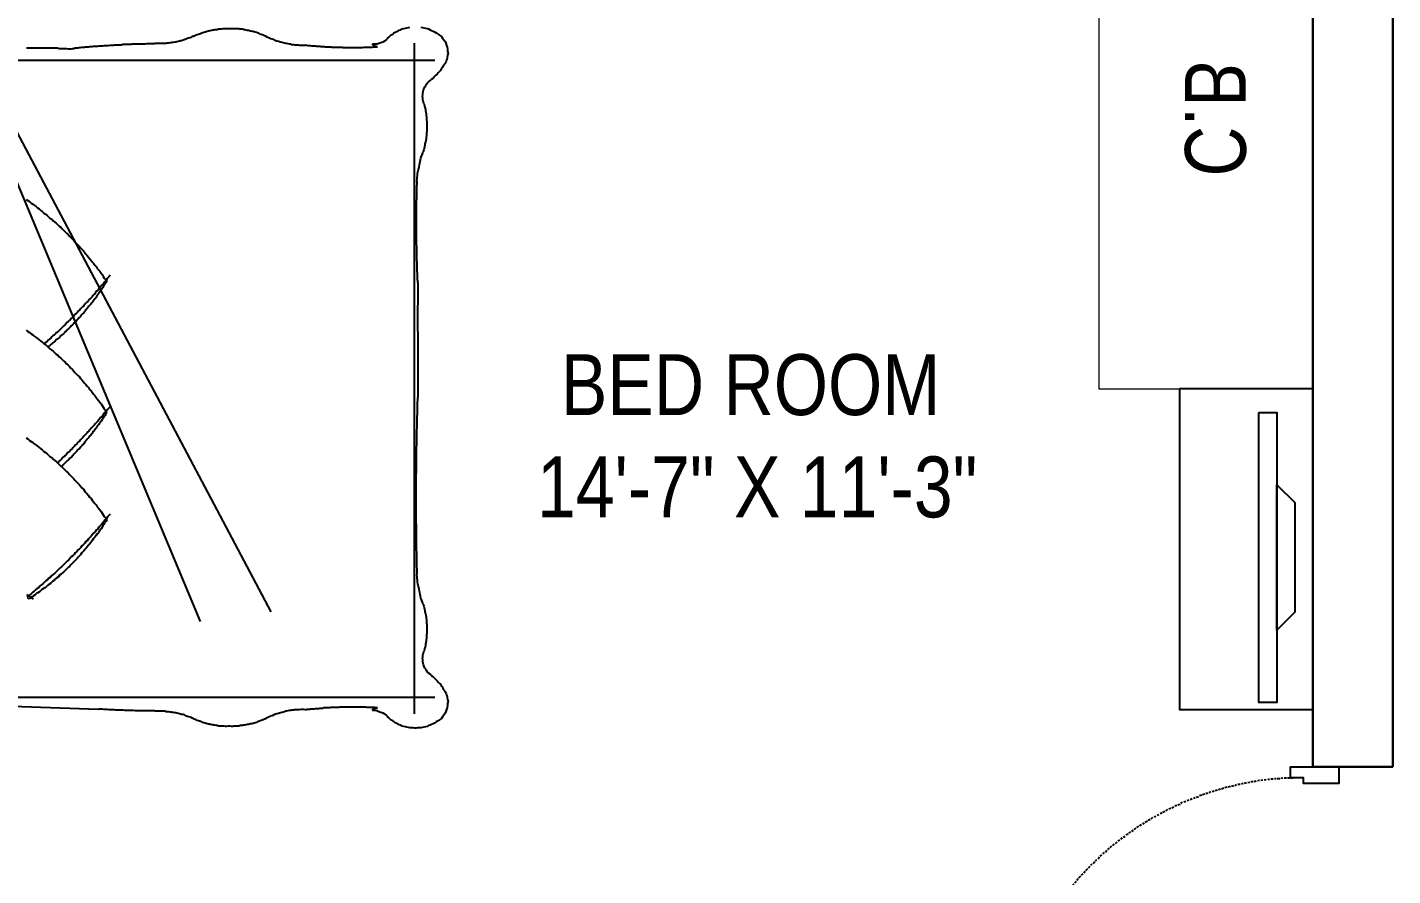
# Model space of a CAD drawing. Extents: x -454308 to 890911, y -14103 to 1343694.
# Drawn here: x 197485.3 to 197638.4, y 661971.6 to 662066.6 of the extents above; entities that cross this region are included whole.
import ezdxf

# ---------------------------------------------------------------- set-up
doc = ezdxf.new("R2010")
doc.units = 0
doc.header["$MEASUREMENT"] = 0
doc.layers.add('A-Door', color=144, linetype='Continuous')
doc.layers.add('FURN', color=250, linetype='Continuous')
for name, color, linetype, lineweight in [('A-Wall', 7, 'Continuous', 30), ('HATCH', 8, 'Continuous', 20), ('Text', 55, 'Continuous', 25), ('WINDOW', 147, 'Continuous', 25)]:
    doc.layers.add(name, color=color, linetype=linetype, lineweight=lineweight)
doc.styles.get("Standard").update_dxf_attribs({"font": 'stylu.ttf', "height": 7})

# ---------------------------------------------------------------- blocks, each defined once
blk = doc.blocks.new('BD')
at = {"layer": 'FURN'}
for points in [[(165988.53, 672807.37), (165988.4, 672807.49), (165988.24, 672807.61), (165988.12, 672807.74), (165987.95, 672807.82), (165987.83, 672807.94), (165987.66, 672808.02), (165987.5, 672808.11), (165987.34, 672808.19), (165987.21, 672808.27), (165987.05, 672808.31), (165986.88, 672808.39), (165986.72, 672808.44), (165986.51, 672808.48), (165986.35, 672808.52), (165986.18, 672808.56), (165986.02, 672808.6)], [(165984.79, 672808.6), (165984.62, 672808.56), (165984.46, 672808.52), (165984.29, 672808.48), (165984.09, 672808.44), (165983.92, 672808.39), (165983.76, 672808.31), (165983.6, 672808.23), (165983.43, 672808.15), (165983.27, 672808.07)], [(165983.27, 672808.07), (165983.06, 672807.94), (165982.86, 672807.82), (165982.69, 672807.7), (165982.49, 672807.53), (165982.36, 672807.37), (165982.2, 672807.16), (165982.08, 672807), (165981.99, 672806.79), (165981.91, 672806.55), (165981.83, 672806.34), (165981.79, 672806.13), (165981.79, 672805.89), (165981.75, 672805.64), (165981.79, 672805.44), (165981.83, 672805.19), (165981.87, 672804.94)], [(165988.49, 672807.37), (165988.65, 672807.2), (165988.86, 672807.04), (165989.06, 672806.91), (165989.27, 672806.83), (165989.51, 672806.75), (165989.72, 672806.67), (165989.97, 672806.67), (165990.21, 672806.67)], [(165997.65, 672806.59), (165997.77, 672806.55), (165997.94, 672806.55), (165998.1, 672806.55), (165998.23, 672806.55), (165998.39, 672806.55), (165998.51, 672806.59), (165998.68, 672806.59), (165998.8, 672806.59), (165998.97, 672806.59), (165999.09, 672806.63), (165999.25, 672806.63), (165999.38, 672806.67), (165999.54, 672806.67), (165999.66, 672806.71), (165999.83, 672806.75), (165999.95, 672806.75), (166000.08, 672806.79), (166000.24, 672806.83), (166000.36, 672806.87), (166000.53, 672806.91), (166000.65, 672806.96), (166000.77, 672807), (166000.94, 672807.04), (166001.06, 672807.08), (166001.18, 672807.12), (166001.35, 672807.2), (166001.47, 672807.24), (166001.6, 672807.28), (166001.72, 672807.37), (166001.88, 672807.41), (166002.01, 672807.49), (166002.13, 672807.53)], [(166006.28, 672808.44), (166006.16, 672808.44), (166006.03, 672808.44), (166005.87, 672808.44), (166005.75, 672808.44), (166005.62, 672808.44), (166005.5, 672808.44), (166005.34, 672808.44), (166005.21, 672808.44), (166005.09, 672808.39), (166004.92, 672808.39), (166004.8, 672808.39), (166004.68, 672808.35), (166004.55, 672808.35), (166004.39, 672808.31), (166004.27, 672808.27), (166004.14, 672808.27), (166004.02, 672808.23), (166003.9, 672808.19), (166003.73, 672808.15), (166003.61, 672808.15), (166003.49, 672808.11), (166003.36, 672808.07), (166003.24, 672808.02), (166003.12, 672807.98), (166002.99, 672807.94), (166002.87, 672807.86), (166002.71, 672807.82), (166002.58, 672807.78), (166002.46, 672807.74), (166002.34, 672807.65), (166002.21, 672807.61), (166002.09, 672807.57)], [(166010.35, 672807.53), (166010.23, 672807.61), (166010.1, 672807.65), (166009.98, 672807.74), (166009.86, 672807.78), (166009.73, 672807.82), (166009.61, 672807.86), (166009.49, 672807.9), (166009.36, 672807.94), (166009.24, 672807.98), (166009.12, 672808.02), (166008.99, 672808.07), (166008.87, 672808.11), (166008.75, 672808.15), (166008.62, 672808.19), (166008.5, 672808.23), (166008.38, 672808.23), (166008.25, 672808.27), (166008.13, 672808.31), (166008.01, 672808.31), (166007.88, 672808.35), (166007.76, 672808.35), (166007.64, 672808.35), (166007.47, 672808.39), (166007.35, 672808.39), (166007.23, 672808.39), (166007.1, 672808.39), (166006.98, 672808.44), (166006.86, 672808.44), (166006.69, 672808.44), (166006.57, 672808.44), (166006.44, 672808.44), (166006.32, 672808.44)], [(166010.31, 672807.57), (166010.43, 672807.53), (166010.55, 672807.45), (166010.68, 672807.41), (166010.84, 672807.37), (166010.97, 672807.33), (166011.09, 672807.28), (166011.21, 672807.2), (166011.34, 672807.16), (166011.46, 672807.12), (166011.62, 672807.08), (166011.75, 672807.08), (166011.87, 672807.04), (166011.99, 672807), (166012.16, 672806.96), (166012.28, 672806.91), (166012.4, 672806.91), (166012.57, 672806.87), (166012.69, 672806.87), (166012.81, 672806.83), (166012.94, 672806.83), (166013.1, 672806.79), (166013.23, 672806.79), (166013.35, 672806.75), (166013.51, 672806.75), (166013.64, 672806.75), (166013.8, 672806.75), (166013.92, 672806.75), (166014.05, 672806.75), (166014.21, 672806.75), (166014.34, 672806.75), (166014.46, 672806.75), (166014.62, 672806.75)], [(165985.53, 672806.79), (165985.53, 672782.22), (165985.53, 672731.63)], [(165989.64, 672806.38), (165989.8, 672806.42), (165989.97, 672806.46), (165990.09, 672806.55), (165990.25, 672806.67)], [(165989.64, 672806.34), (165989.76, 672806.34), (165989.88, 672806.34), (165990.01, 672806.34), (165990.13, 672806.34), (165990.25, 672806.3), (165990.38, 672806.3), (165990.5, 672806.3), (165990.62, 672806.3), (165990.75, 672806.3), (165990.87, 672806.3), (165990.99, 672806.3), (165991.12, 672806.3), (165991.24, 672806.3), (165991.36, 672806.26), (165991.49, 672806.26), (165991.61, 672806.26), (165991.73, 672806.26), (165991.9, 672806.26), (165992.02, 672806.26), (165992.14, 672806.26), (165992.27, 672806.26), (165992.39, 672806.26), (165992.51, 672806.26), (165992.64, 672806.26), (165992.76, 672806.26), (165992.88, 672806.26), (165993.01, 672806.26), (165993.13, 672806.26), (165993.25, 672806.26), (165993.38, 672806.26), (165993.5, 672806.26), (165993.62, 672806.3), (165993.75, 672806.3), (165993.87, 672806.3), (165993.99, 672806.3), (165994.12, 672806.3), (165994.28, 672806.3), (165994.4, 672806.3), (165994.53, 672806.3), (165994.65, 672806.3), (165994.77, 672806.3), (165994.9, 672806.34), (165995.02, 672806.34), (165995.14, 672806.34), (165995.27, 672806.34), (165995.39, 672806.34), (165995.51, 672806.34), (165995.64, 672806.38), (165995.76, 672806.38), (165995.88, 672806.38), (165996.01, 672806.38), (165996.13, 672806.42), (165996.25, 672806.42), (165996.38, 672806.42), (165996.5, 672806.42), (165996.62, 672806.46), (165996.75, 672806.46), (165996.91, 672806.46), (165997.03, 672806.46), (165997.16, 672806.5), (165997.28, 672806.5), (165997.4, 672806.5), (165997.53, 672806.55), (165997.65, 672806.55)], [(166035.21, 672806.42), (166001.6, 672743.05)], [(166036.49, 672806.42), (166009.53, 672741.98)], [(166024.16, 672806.18), (166023.99, 672806.18), (166023.87, 672806.22), (166023.71, 672806.22), (166023.54, 672806.26), (166023.42, 672806.26), (166023.25, 672806.26), (166023.13, 672806.3), (166022.97, 672806.3), (166022.8, 672806.34), (166022.68, 672806.34), (166022.51, 672806.34), (166022.39, 672806.38), (166022.23, 672806.38), (166022.06, 672806.38), (166021.94, 672806.42), (166021.77, 672806.42), (166021.65, 672806.42), (166021.49, 672806.46), (166021.32, 672806.46), (166021.2, 672806.46), (166021.03, 672806.46), (166020.87, 672806.5), (166020.75, 672806.5), (166020.58, 672806.5), (166020.46, 672806.5), (166020.29, 672806.55), (166020.13, 672806.55), (166020.01, 672806.55), (166019.84, 672806.55), (166019.68, 672806.59), (166019.55, 672806.59), (166019.39, 672806.59), (166019.27, 672806.59), (166019.1, 672806.63), (166018.94, 672806.63), (166018.81, 672806.63), (166018.65, 672806.63), (166018.49, 672806.63), (166018.36, 672806.63), (166018.2, 672806.67), (166018.08, 672806.67), (166017.91, 672806.67), (166017.75, 672806.67), (166017.62, 672806.67), (166017.46, 672806.67), (166017.29, 672806.67), (166017.17, 672806.71), (166017.01, 672806.71), (166016.88, 672806.71), (166016.72, 672806.71), (166016.55, 672806.71), (166016.43, 672806.71), (166016.27, 672806.71), (166016.1, 672806.71), (166015.98, 672806.71), (166015.81, 672806.71), (166015.69, 672806.71), (166015.53, 672806.75), (166015.36, 672806.75), (166015.24, 672806.75), (166015.08, 672806.75), (166014.91, 672806.75), (166014.79, 672806.75), (166014.62, 672806.75)], [(166029.01, 672806.26), (166028.8, 672806.26), (166028.6, 672806.26), (166028.39, 672806.26), (166028.18, 672806.26), (166027.98, 672806.26), (166027.77, 672806.26), (166027.57, 672806.26), (166027.36, 672806.26), (166027.16, 672806.26), (166026.95, 672806.26), (166026.79, 672806.26), (166026.58, 672806.26), (166026.38, 672806.26), (166026.17, 672806.26), (166025.97, 672806.26), (166025.76, 672806.26), (166025.55, 672806.26), (166025.35, 672806.22), (166025.14, 672806.22), (166024.94, 672806.22), (166024.73, 672806.22), (166024.53, 672806.22), (166024.36, 672806.18), (166024.16, 672806.18)], [(165981.91, 672804.94), (165981.95, 672804.78), (165982.03, 672804.65), (165982.12, 672804.49), (165982.24, 672804.33), (165982.32, 672804.16), (165982.4, 672804.04), (165982.53, 672803.87), (165982.61, 672803.75), (165982.73, 672803.59), (165982.86, 672803.46), (165982.98, 672803.34), (165983.1, 672803.22), (165983.23, 672803.09), (165983.35, 672802.97), (165983.47, 672802.85), (165983.64, 672802.72)], [(166059.29, 672804.9), (165983.23, 672804.9)], [(165984.46, 672800.09), (165984.54, 672800.3), (165984.58, 672800.46), (165984.58, 672800.67), (165984.62, 672800.83), (165984.58, 672801.04), (165984.58, 672801.2), (165984.54, 672801.37), (165984.5, 672801.57), (165984.42, 672801.74), (165984.34, 672801.9), (165984.25, 672802.07), (165984.17, 672802.19), (165984.05, 672802.35), (165983.92, 672802.48), (165983.76, 672802.6), (165983.64, 672802.72)], [(165984.46, 672800.09), (165984.42, 672799.93), (165984.38, 672799.76), (165984.34, 672799.6), (165984.29, 672799.39), (165984.29, 672799.23), (165984.25, 672799.07), (165984.21, 672798.9), (165984.21, 672798.7), (165984.17, 672798.53), (165984.17, 672798.37), (165984.17, 672798.2), (165984.13, 672798), (165984.13, 672797.83), (165984.13, 672797.67), (165984.13, 672797.46), (165984.13, 672797.3), (165984.13, 672797.13), (165984.13, 672796.93), (165984.17, 672796.76), (165984.17, 672796.6), (165984.17, 672796.44), (165984.21, 672796.23), (165984.21, 672796.07), (165984.25, 672795.9), (165984.29, 672795.7), (165984.34, 672795.53), (165984.34, 672795.37), (165984.38, 672795.2), (165984.42, 672795), (165984.46, 672794.83), (165984.54, 672794.67), (165984.58, 672794.5)], [(165985.24, 672791.34), (165985.2, 672791.55), (165985.2, 672791.75), (165985.16, 672791.96), (165985.16, 672792.16), (165985.12, 672792.37), (165985.08, 672792.53), (165985.03, 672792.74), (165984.99, 672792.94), (165984.95, 672793.15), (165984.91, 672793.35), (165984.87, 672793.52), (165984.83, 672793.72), (165984.79, 672793.93), (165984.71, 672794.13), (165984.66, 672794.3), (165984.58, 672794.5)], [(165985.12, 672779.96), (165985.12, 672780.12), (165985.16, 672780.33), (165985.16, 672780.49), (165985.16, 672780.65), (165985.16, 672780.86), (165985.16, 672781.02), (165985.2, 672781.19), (165985.2, 672781.39), (165985.2, 672781.56), (165985.2, 672781.72), (165985.2, 672781.93), (165985.2, 672782.09), (165985.2, 672782.26), (165985.24, 672782.42), (165985.24, 672782.63), (165985.24, 672782.79), (165985.24, 672782.96), (165985.24, 672783.16), (165985.24, 672783.33), (165985.24, 672783.49), (165985.24, 672783.7), (165985.24, 672783.86), (165985.24, 672784.02), (165985.28, 672784.23), (165985.28, 672784.39), (165985.28, 672784.56), (165985.28, 672784.76), (165985.28, 672784.93), (165985.28, 672785.09), (165985.28, 672785.3), (165985.28, 672785.46), (165985.28, 672785.63), (165985.28, 672785.83), (165985.28, 672786), (165985.28, 672786.16), (165985.28, 672786.37), (165985.28, 672786.53), (165985.28, 672786.7), (165985.28, 672786.9), (165985.28, 672787.07), (165985.28, 672787.23), (165985.28, 672787.44), (165985.28, 672787.6), (165985.28, 672787.76), (165985.28, 672787.97), (165985.28, 672788.13), (165985.28, 672788.3), (165985.28, 672788.5), (165985.28, 672788.67), (165985.28, 672788.83), (165985.28, 672789.04), (165985.28, 672789.2), (165985.24, 672789.37), (165985.24, 672789.57), (165985.24, 672789.74), (165985.24, 672789.9), (165985.24, 672790.11), (165985.24, 672790.27), (165985.24, 672790.44), (165985.24, 672790.64), (165985.24, 672790.81), (165985.2, 672790.97), (165985.2, 672791.18), (165985.2, 672791.34)], [(166029.05, 672789.28), (166028.88, 672789.16), (166028.68, 672789.04), (166028.51, 672788.87), (166028.31, 672788.75), (166028.14, 672788.63), (166027.94, 672788.5), (166027.77, 672788.34), (166027.61, 672788.22), (166027.4, 672788.05), (166027.24, 672787.93), (166027.08, 672787.76), (166026.87, 672787.64), (166026.71, 672787.48), (166026.54, 672787.35), (166026.38, 672787.19), (166026.17, 672787.07), (166026.01, 672786.9), (166025.84, 672786.74), (166025.68, 672786.61), (166025.51, 672786.45), (166025.35, 672786.28), (166025.18, 672786.16), (166025.02, 672786), (166024.86, 672785.83), (166024.69, 672785.67), (166024.53, 672785.5), (166024.36, 672785.34), (166024.2, 672785.18), (166024.03, 672785.01), (166023.87, 672784.85), (166023.71, 672784.68), (166023.58, 672784.52), (166023.42, 672784.35), (166023.25, 672784.19), (166023.09, 672784.02), (166022.97, 672783.86), (166022.8, 672783.7), (166022.64, 672783.53), (166022.51, 672783.37), (166022.35, 672783.16), (166022.23, 672783), (166022.06, 672782.83), (166021.94, 672782.67), (166021.77, 672782.46), (166021.65, 672782.3), (166021.49, 672782.13), (166021.36, 672781.93), (166021.2, 672781.76), (166021.08, 672781.56), (166020.95, 672781.39), (166020.79, 672781.23), (166020.66, 672781.02), (166020.54, 672780.86), (166020.42, 672780.65), (166020.29, 672780.45), (166020.13, 672780.28), (166020.01, 672780.08)], [(165985.12, 672779.96), (165985.12, 672779.79), (165985.12, 672779.59), (165985.12, 672779.38), (165985.12, 672779.22), (165985.12, 672779.01), (165985.12, 672778.85), (165985.12, 672778.64), (165985.12, 672778.48), (165985.12, 672778.27), (165985.12, 672778.11), (165985.12, 672777.9), (165985.12, 672777.7), (165985.12, 672777.53), (165985.16, 672777.33), (165985.16, 672777.16), (165985.16, 672776.96)], [(166019.64, 672780.78), (166019.76, 672780.65), (166019.84, 672780.53), (166019.97, 672780.41), (166020.09, 672780.24), (166020.17, 672780.12), (166020.29, 672780), (166020.38, 672779.87), (166020.5, 672779.75), (166020.62, 672779.63), (166020.71, 672779.5), (166020.83, 672779.38), (166020.95, 672779.26), (166021.03, 672779.13), (166021.16, 672779.01), (166021.28, 672778.85), (166021.36, 672778.72), (166021.49, 672778.6), (166021.61, 672778.48), (166021.69, 672778.35), (166021.81, 672778.23), (166021.94, 672778.11), (166022.06, 672777.98), (166022.14, 672777.86), (166022.27, 672777.74), (166022.39, 672777.61), (166022.51, 672777.49), (166022.6, 672777.37), (166022.72, 672777.24), (166022.84, 672777.12), (166022.97, 672777.04), (166023.05, 672776.91), (166023.17, 672776.79), (166023.29, 672776.67), (166023.42, 672776.55), (166023.54, 672776.42), (166023.66, 672776.3), (166023.75, 672776.18), (166023.87, 672776.05), (166023.99, 672775.93), (166024.12, 672775.81), (166024.24, 672775.72), (166024.36, 672775.6), (166024.49, 672775.48), (166024.61, 672775.35), (166024.69, 672775.23), (166024.81, 672775.11), (166024.94, 672775.02), (166025.06, 672774.9), (166025.18, 672774.78), (166025.31, 672774.65), (166025.43, 672774.53), (166025.55, 672774.45), (166025.68, 672774.33), (166025.8, 672774.2), (166025.92, 672774.08), (166026.05, 672774), (166026.17, 672773.87), (166026.29, 672773.75), (166026.42, 672773.63), (166026.54, 672773.55), (166026.66, 672773.42), (166026.79, 672773.3), (166026.91, 672773.22), (166027.03, 672773.09)], [(166020.01, 672780.08), (166020.09, 672779.96), (166020.21, 672779.83), (166020.29, 672779.67), (166020.38, 672779.55), (166020.46, 672779.42), (166020.54, 672779.3), (166020.62, 672779.18), (166020.71, 672779.05), (166020.79, 672778.93), (166020.87, 672778.81), (166020.99, 672778.68), (166021.08, 672778.56), (166021.16, 672778.39), (166021.24, 672778.27), (166021.36, 672778.15), (166021.44, 672778.02), (166021.53, 672777.9), (166021.61, 672777.78), (166021.73, 672777.65), (166021.81, 672777.53), (166021.9, 672777.45), (166022.02, 672777.33), (166022.1, 672777.2), (166022.23, 672777.08), (166022.31, 672776.96), (166022.39, 672776.83), (166022.51, 672776.71), (166022.6, 672776.59), (166022.72, 672776.46), (166022.8, 672776.38), (166022.92, 672776.26), (166023.01, 672776.13), (166023.13, 672776.01), (166023.21, 672775.89), (166023.34, 672775.81), (166023.42, 672775.68), (166023.54, 672775.56), (166023.66, 672775.44), (166023.75, 672775.35), (166023.87, 672775.23), (166023.99, 672775.11), (166024.08, 672775.02), (166024.2, 672774.9), (166024.32, 672774.78), (166024.4, 672774.7), (166024.53, 672774.57), (166024.65, 672774.49), (166024.73, 672774.37), (166024.86, 672774.24), (166024.98, 672774.16), (166025.1, 672774.04), (166025.23, 672773.96), (166025.31, 672773.83), (166025.43, 672773.75), (166025.55, 672773.63), (166025.68, 672773.55), (166025.8, 672773.42), (166025.92, 672773.34), (166026.05, 672773.22), (166026.13, 672773.13), (166026.25, 672773.05), (166026.38, 672772.93), (166026.5, 672772.85), (166026.62, 672772.76)], [(165985.16, 672776.96), (165985.12, 672772.02), (165985.12, 672767.09)], [(166029.05, 672774.65), (166028.88, 672774.49), (166028.68, 672774.37), (166028.51, 672774.24), (166028.31, 672774.12), (166028.14, 672773.96), (166027.94, 672773.83), (166027.77, 672773.71), (166027.61, 672773.55), (166027.4, 672773.42), (166027.24, 672773.3), (166027.08, 672773.13), (166026.87, 672773.01), (166026.71, 672772.85), (166026.54, 672772.68), (166026.38, 672772.56), (166026.17, 672772.39), (166026.01, 672772.27), (166025.84, 672772.11), (166025.68, 672771.94), (166025.51, 672771.82), (166025.35, 672771.65), (166025.18, 672771.49), (166025.02, 672771.33), (166024.86, 672771.2), (166024.69, 672771.04), (166024.53, 672770.87), (166024.36, 672770.71), (166024.2, 672770.55), (166024.03, 672770.38), (166023.87, 672770.22), (166023.71, 672770.05), (166023.58, 672769.89), (166023.42, 672769.72), (166023.25, 672769.56), (166023.09, 672769.39), (166022.97, 672769.23), (166022.8, 672769.07), (166022.64, 672768.86), (166022.51, 672768.7), (166022.35, 672768.53), (166022.23, 672768.37), (166022.06, 672768.2), (166021.94, 672768), (166021.77, 672767.83), (166021.65, 672767.67), (166021.49, 672767.46), (166021.36, 672767.3), (166021.2, 672767.09), (166021.08, 672766.93), (166020.95, 672766.76), (166020.79, 672766.56), (166020.66, 672766.39), (166020.54, 672766.19), (166020.42, 672766.02), (166020.29, 672765.82), (166020.13, 672765.61), (166020.01, 672765.45)], [(165985.2, 672747.24), (165985.2, 672747.53), (165985.2, 672747.86), (165985.24, 672748.15), (165985.24, 672748.48), (165985.24, 672748.76), (165985.24, 672749.09), (165985.24, 672749.42), (165985.24, 672749.71), (165985.28, 672750.04), (165985.28, 672750.33), (165985.28, 672750.65), (165985.28, 672750.94), (165985.28, 672751.27), (165985.28, 672751.56), (165985.28, 672751.89), (165985.28, 672752.22), (165985.28, 672752.5), (165985.28, 672752.83), (165985.32, 672753.12), (165985.32, 672753.45), (165985.32, 672753.74), (165985.32, 672754.07), (165985.32, 672754.35), (165985.32, 672754.68), (165985.32, 672755.01), (165985.32, 672755.3), (165985.32, 672755.63), (165985.32, 672755.91), (165985.32, 672756.24), (165985.32, 672756.53), (165985.32, 672756.86), (165985.32, 672757.15), (165985.32, 672757.48), (165985.32, 672757.81), (165985.32, 672758.09), (165985.32, 672758.42), (165985.28, 672758.71), (165985.28, 672759.04), (165985.28, 672759.33), (165985.28, 672759.65), (165985.28, 672759.94), (165985.28, 672760.27), (165985.28, 672760.6), (165985.28, 672760.89), (165985.28, 672761.22), (165985.28, 672761.5), (165985.24, 672761.83), (165985.24, 672762.12), (165985.24, 672762.45), (165985.24, 672762.74), (165985.24, 672763.07), (165985.24, 672763.39), (165985.2, 672763.68), (165985.2, 672764.01), (165985.2, 672764.3), (165985.2, 672764.63), (165985.2, 672764.91), (165985.16, 672765.24), (165985.16, 672765.53), (165985.16, 672765.86), (165985.16, 672766.19), (165985.16, 672766.48), (165985.12, 672766.81), (165985.12, 672767.09)], [(166019.64, 672766.11), (166019.72, 672765.98), (166019.8, 672765.9), (166019.88, 672765.78), (166020.01, 672765.7), (166020.09, 672765.57), (166020.17, 672765.49), (166020.25, 672765.37), (166020.34, 672765.24), (166020.42, 672765.16), (166020.5, 672765.04), (166020.58, 672764.96), (166020.71, 672764.83), (166020.79, 672764.75), (166020.87, 672764.63), (166020.95, 672764.55), (166021.03, 672764.42), (166021.12, 672764.34), (166021.24, 672764.22), (166021.32, 672764.13), (166021.4, 672764.01), (166021.49, 672763.93), (166021.57, 672763.85), (166021.69, 672763.72), (166021.77, 672763.64), (166021.86, 672763.52), (166021.94, 672763.44), (166022.02, 672763.31), (166022.14, 672763.23), (166022.23, 672763.11), (166022.31, 672763.02), (166022.39, 672762.94), (166022.51, 672762.82), (166022.6, 672762.74), (166022.68, 672762.61), (166022.76, 672762.53), (166022.88, 672762.41), (166022.97, 672762.33), (166023.05, 672762.24), (166023.17, 672762.12), (166023.25, 672762.04), (166023.34, 672761.96), (166023.42, 672761.83), (166023.54, 672761.75), (166023.62, 672761.63), (166023.71, 672761.55), (166023.83, 672761.46), (166023.91, 672761.34), (166023.99, 672761.26), (166024.12, 672761.18), (166024.2, 672761.05), (166024.28, 672760.97), (166024.4, 672760.89), (166024.49, 672760.76), (166024.57, 672760.68), (166024.69, 672760.6), (166024.77, 672760.48), (166024.9, 672760.39), (166024.98, 672760.31), (166025.06, 672760.23), (166025.18, 672760.11), (166025.27, 672760.02), (166025.39, 672759.94), (166025.47, 672759.82), (166025.55, 672759.74)], [(166020.01, 672765.41), (166020.09, 672765.28), (166020.17, 672765.2), (166020.21, 672765.08), (166020.29, 672765), (166020.38, 672764.87), (166020.42, 672764.79), (166020.5, 672764.67), (166020.58, 672764.59), (166020.62, 672764.46), (166020.71, 672764.38), (166020.79, 672764.26), (166020.87, 672764.18), (166020.91, 672764.05), (166020.99, 672763.97), (166021.08, 672763.85), (166021.16, 672763.76), (166021.2, 672763.64), (166021.28, 672763.56), (166021.36, 672763.48), (166021.44, 672763.35), (166021.53, 672763.27), (166021.61, 672763.15), (166021.65, 672763.07), (166021.73, 672762.98), (166021.81, 672762.86), (166021.9, 672762.78), (166021.98, 672762.7), (166022.06, 672762.57), (166022.14, 672762.49), (166022.23, 672762.41), (166022.31, 672762.28), (166022.39, 672762.2), (166022.47, 672762.12), (166022.51, 672762), (166022.6, 672761.91), (166022.68, 672761.83), (166022.76, 672761.71), (166022.84, 672761.63), (166022.92, 672761.55), (166023.01, 672761.46), (166023.09, 672761.34), (166023.21, 672761.26), (166023.29, 672761.18), (166023.38, 672761.09), (166023.46, 672761.01), (166023.54, 672760.89), (166023.62, 672760.81), (166023.71, 672760.72), (166023.79, 672760.64), (166023.87, 672760.56), (166023.95, 672760.44), (166024.03, 672760.35), (166024.16, 672760.27), (166024.24, 672760.19), (166024.32, 672760.11), (166024.4, 672760.02), (166024.49, 672759.94), (166024.57, 672759.86), (166024.69, 672759.78), (166024.77, 672759.7), (166024.86, 672759.57), (166024.94, 672759.49), (166025.02, 672759.41), (166025.14, 672759.33)], [(166029.05, 672762.57), (166028.88, 672762.45), (166028.68, 672762.28), (166028.51, 672762.16), (166028.31, 672762.04), (166028.14, 672761.91), (166027.94, 672761.75), (166027.77, 672761.63), (166027.61, 672761.5), (166027.4, 672761.34), (166027.24, 672761.22), (166027.08, 672761.05), (166026.87, 672760.93), (166026.71, 672760.76), (166026.54, 672760.64), (166026.38, 672760.48), (166026.17, 672760.35), (166026.01, 672760.19), (166025.84, 672760.02), (166025.68, 672759.9), (166025.51, 672759.74), (166025.35, 672759.57), (166025.18, 672759.41), (166025.02, 672759.28), (166024.86, 672759.12), (166024.69, 672758.96), (166024.53, 672758.79), (166024.36, 672758.63), (166024.2, 672758.46), (166024.03, 672758.3), (166023.87, 672758.13), (166023.71, 672757.97), (166023.58, 672757.81), (166023.42, 672757.64), (166023.25, 672757.48), (166023.09, 672757.31), (166022.97, 672757.15), (166022.8, 672756.98), (166022.64, 672756.82), (166022.51, 672756.61), (166022.35, 672756.45), (166022.23, 672756.28), (166022.06, 672756.12), (166021.94, 672755.91), (166021.77, 672755.75), (166021.65, 672755.59), (166021.49, 672755.38), (166021.36, 672755.22), (166021.2, 672755.05), (166021.08, 672754.85), (166020.95, 672754.68), (166020.79, 672754.48), (166020.66, 672754.31), (166020.54, 672754.11), (166020.42, 672753.94), (166020.29, 672753.74), (166020.13, 672753.57), (166020.01, 672753.37)], [(166019.64, 672754.02), (166019.8, 672753.86), (166019.92, 672753.7), (166020.05, 672753.53), (166020.21, 672753.37), (166020.34, 672753.2), (166020.46, 672753.04), (166020.62, 672752.87), (166020.75, 672752.71), (166020.91, 672752.55), (166021.03, 672752.38), (166021.2, 672752.22), (166021.32, 672752.05), (166021.49, 672751.89), (166021.61, 672751.72), (166021.77, 672751.56), (166021.9, 672751.39), (166022.06, 672751.23), (166022.18, 672751.07), (166022.35, 672750.94), (166022.47, 672750.78), (166022.64, 672750.61), (166022.8, 672750.45), (166022.92, 672750.28), (166023.09, 672750.12), (166023.21, 672750), (166023.38, 672749.83), (166023.54, 672749.67), (166023.66, 672749.5), (166023.83, 672749.34), (166023.99, 672749.22), (166024.16, 672749.05), (166024.28, 672748.89), (166024.44, 672748.76), (166024.61, 672748.6), (166024.77, 672748.44), (166024.9, 672748.31), (166025.06, 672748.15), (166025.23, 672747.98), (166025.39, 672747.86), (166025.55, 672747.7), (166025.72, 672747.53), (166025.84, 672747.41), (166026.01, 672747.24), (166026.17, 672747.12), (166026.34, 672746.96), (166026.5, 672746.83), (166026.66, 672746.67), (166026.83, 672746.55), (166026.99, 672746.38), (166027.16, 672746.26), (166027.32, 672746.09), (166027.49, 672745.97), (166027.65, 672745.81), (166027.81, 672745.68), (166027.98, 672745.56), (166028.14, 672745.39), (166028.31, 672745.27), (166028.47, 672745.11), (166028.64, 672744.98), (166028.8, 672744.86), (166028.97, 672744.7)], [(166028.23, 672744.49), (166028.39, 672744.61), (166028.6, 672744.74), (166028.76, 672744.86), (166028.97, 672745.02)], [(166028.72, 672744.53), (166028.92, 672744.61)], [(166020.01, 672753.37), (166020.13, 672753.2), (166020.25, 672753.04), (166020.34, 672752.87), (166020.46, 672752.71), (166020.54, 672752.55), (166020.66, 672752.38), (166020.79, 672752.22), (166020.91, 672752.05), (166020.99, 672751.89), (166021.12, 672751.76), (166021.24, 672751.6), (166021.36, 672751.44), (166021.49, 672751.27), (166021.61, 672751.11), (166021.69, 672750.98), (166021.81, 672750.82), (166021.94, 672750.65), (166022.06, 672750.53), (166022.18, 672750.37), (166022.31, 672750.2), (166022.43, 672750.08), (166022.6, 672749.91), (166022.72, 672749.75), (166022.84, 672749.63), (166022.97, 672749.46), (166023.09, 672749.34), (166023.21, 672749.18), (166023.34, 672749.05), (166023.5, 672748.89), (166023.62, 672748.76), (166023.75, 672748.64), (166023.91, 672748.48), (166024.03, 672748.35), (166024.16, 672748.19), (166024.32, 672748.07), (166024.44, 672747.94), (166024.57, 672747.82), (166024.73, 672747.65), (166024.86, 672747.53), (166025.02, 672747.41), (166025.14, 672747.28), (166025.31, 672747.16), (166025.43, 672747), (166025.6, 672746.87), (166025.76, 672746.75), (166025.88, 672746.63), (166026.05, 672746.5), (166026.17, 672746.38), (166026.34, 672746.26), (166026.5, 672746.13), (166026.66, 672746.01), (166026.79, 672745.89), (166026.95, 672745.76), (166027.12, 672745.68), (166027.28, 672745.56), (166027.4, 672745.44), (166027.57, 672745.31), (166027.73, 672745.19), (166027.9, 672745.11), (166028.06, 672744.98), (166028.23, 672744.86), (166028.39, 672744.74), (166028.55, 672744.65), (166028.72, 672744.53)], [(165984.58, 672744.04), (165984.66, 672744.24), (165984.71, 672744.45), (165984.79, 672744.61), (165984.83, 672744.82), (165984.87, 672745.02), (165984.91, 672745.23), (165984.95, 672745.39), (165984.99, 672745.6), (165985.03, 672745.81), (165985.08, 672746.01), (165985.12, 672746.22), (165985.16, 672746.42), (165985.16, 672746.63), (165985.2, 672746.79), (165985.2, 672747), (165985.24, 672747.2)], [(165984.58, 672744.04), (165984.54, 672743.87), (165984.46, 672743.71), (165984.42, 672743.55), (165984.38, 672743.38), (165984.34, 672743.22), (165984.34, 672743.05), (165984.29, 672742.85), (165984.25, 672742.68), (165984.21, 672742.52), (165984.21, 672742.35), (165984.17, 672742.19), (165984.17, 672741.98), (165984.17, 672741.82), (165984.13, 672741.65), (165984.13, 672741.49), (165984.13, 672741.33), (165984.13, 672741.12), (165984.13, 672740.96), (165984.13, 672740.79), (165984.13, 672740.63), (165984.17, 672740.46), (165984.17, 672740.26), (165984.17, 672740.09), (165984.21, 672739.93), (165984.21, 672739.76), (165984.25, 672739.6), (165984.29, 672739.39), (165984.29, 672739.23), (165984.34, 672739.07), (165984.38, 672738.9), (165984.42, 672738.74), (165984.46, 672738.57)], [(165983.64, 672735.94), (165983.76, 672736.07), (165983.92, 672736.19), (165984.05, 672736.31), (165984.17, 672736.48), (165984.25, 672736.64), (165984.34, 672736.76), (165984.42, 672736.93), (165984.5, 672737.13), (165984.54, 672737.3), (165984.58, 672737.46), (165984.58, 672737.67), (165984.62, 672737.83), (165984.58, 672738), (165984.58, 672738.2), (165984.54, 672738.37), (165984.46, 672738.57)], [(165983.64, 672735.94), (165983.47, 672735.82), (165983.35, 672735.7), (165983.23, 672735.61), (165983.1, 672735.49), (165982.98, 672735.33), (165982.86, 672735.2), (165982.73, 672735.08), (165982.61, 672734.96), (165982.53, 672734.79), (165982.4, 672734.67), (165982.32, 672734.5), (165982.24, 672734.34), (165982.12, 672734.18), (165982.03, 672734.05), (165981.95, 672733.89), (165981.91, 672733.72)], [(165981.87, 672733.72), (165981.83, 672733.48), (165981.79, 672733.23), (165981.75, 672733.02), (165981.79, 672732.78), (165981.79, 672732.57), (165981.83, 672732.33), (165981.91, 672732.12), (165981.99, 672731.91), (165982.08, 672731.71), (165982.2, 672731.5), (165982.36, 672731.3), (165982.49, 672731.13), (165982.69, 672730.97), (165982.86, 672730.85), (165983.06, 672730.72), (165983.27, 672730.6)], [(166059.29, 672733.52), (165983.23, 672733.52)], [(165997.65, 672732.12), (165997.53, 672732.16), (165997.4, 672732.16), (165997.28, 672732.16), (165997.16, 672732.2), (165997.03, 672732.2), (165996.91, 672732.2), (165996.75, 672732.2), (165996.62, 672732.24), (165996.5, 672732.24), (165996.38, 672732.24), (165996.25, 672732.24), (165996.13, 672732.28), (165996.01, 672732.28), (165995.88, 672732.28), (165995.76, 672732.28), (165995.64, 672732.33), (165995.51, 672732.33), (165995.39, 672732.33), (165995.27, 672732.33), (165995.14, 672732.33), (165995.02, 672732.33), (165994.9, 672732.37), (165994.77, 672732.37), (165994.65, 672732.37), (165994.53, 672732.37), (165994.4, 672732.37), (165994.28, 672732.37), (165994.12, 672732.37), (165993.99, 672732.37), (165993.87, 672732.41), (165993.75, 672732.41), (165993.62, 672732.41), (165993.5, 672732.41), (165993.38, 672732.41), (165993.25, 672732.41), (165993.13, 672732.41), (165993.01, 672732.41), (165992.88, 672732.41), (165992.76, 672732.41), (165992.64, 672732.41), (165992.51, 672732.41), (165992.39, 672732.41), (165992.27, 672732.41), (165992.14, 672732.41), (165992.02, 672732.41), (165991.9, 672732.41), (165991.73, 672732.41), (165991.61, 672732.41), (165991.49, 672732.41), (165991.36, 672732.41), (165991.24, 672732.41), (165991.12, 672732.41), (165990.99, 672732.41), (165990.87, 672732.37), (165990.75, 672732.37), (165990.62, 672732.37), (165990.5, 672732.37), (165990.38, 672732.37), (165990.25, 672732.37), (165990.13, 672732.37), (165990.01, 672732.37), (165989.88, 672732.33), (165989.76, 672732.33), (165989.64, 672732.33)], [(165990.25, 672732.04), (165990.09, 672732.16), (165989.97, 672732.24), (165989.8, 672732.28), (165989.64, 672732.33)], [(166002.13, 672731.18), (166002.01, 672731.22), (166001.88, 672731.3), (166001.72, 672731.34), (166001.6, 672731.42), (166001.47, 672731.46), (166001.35, 672731.5), (166001.18, 672731.59), (166001.06, 672731.63), (166000.94, 672731.67), (166000.77, 672731.71), (166000.65, 672731.75), (166000.53, 672731.79), (166000.36, 672731.83), (166000.24, 672731.87), (166000.08, 672731.91), (165999.95, 672731.96), (165999.83, 672731.96), (165999.66, 672732), (165999.54, 672732.04), (165999.38, 672732.04), (165999.25, 672732.08), (165999.09, 672732.08), (165998.97, 672732.12), (165998.8, 672732.12), (165998.68, 672732.12), (165998.51, 672732.12), (165998.39, 672732.12), (165998.23, 672732.16), (165998.1, 672732.16), (165997.94, 672732.16), (165997.77, 672732.12), (165997.65, 672732.12)], [(166014.62, 672731.96), (166014.83, 672731.96), (166015.03, 672731.96), (166015.24, 672731.96), (166015.4, 672731.96), (166015.61, 672731.96), (166015.81, 672731.96), (166016.02, 672731.96), (166016.23, 672731.96), (166016.39, 672731.96), (166016.6, 672731.96), (166016.8, 672731.96), (166017.01, 672732), (166017.17, 672732), (166017.38, 672732), (166017.58, 672732), (166017.79, 672732), (166017.99, 672732), (166018.16, 672732.04), (166018.36, 672732.04), (166018.57, 672732.04), (166018.77, 672732.04), (166018.98, 672732.04), (166019.14, 672732.08), (166019.35, 672732.08), (166019.55, 672732.08), (166019.76, 672732.08), (166019.92, 672732.12), (166020.13, 672732.12), (166020.34, 672732.12), (166020.54, 672732.16), (166020.71, 672732.16), (166020.91, 672732.16)], [(166030.61, 672732.49), (166020.95, 672732.16)], [(165983.27, 672730.6), (165983.43, 672730.52), (165983.6, 672730.44), (165983.76, 672730.35), (165983.92, 672730.31), (165984.09, 672730.23), (165984.29, 672730.19), (165984.46, 672730.15), (165984.62, 672730.11), (165984.79, 672730.07), (165984.95, 672730.07), (165985.16, 672730.07), (165985.32, 672730.02), (165985.49, 672730.02), (165985.65, 672730.07), (165985.86, 672730.07), (165986.02, 672730.07), (165986.18, 672730.11), (165986.35, 672730.15), (165986.51, 672730.19), (165986.72, 672730.23), (165986.88, 672730.27), (165987.05, 672730.35), (165987.21, 672730.39), (165987.34, 672730.48), (165987.5, 672730.56), (165987.66, 672730.64), (165987.83, 672730.76), (165987.95, 672730.85), (165988.12, 672730.93), (165988.24, 672731.05), (165988.4, 672731.18), (165988.53, 672731.3)], [(165990.21, 672732.04), (165989.97, 672732.04), (165989.72, 672732), (165989.51, 672731.91), (165989.27, 672731.83), (165989.06, 672731.75), (165988.86, 672731.63), (165988.65, 672731.46), (165988.49, 672731.3)], [(166002.09, 672731.13), (166002.21, 672731.09), (166002.34, 672731.05), (166002.46, 672730.97), (166002.58, 672730.93), (166002.71, 672730.89), (166002.87, 672730.81), (166002.99, 672730.76), (166003.12, 672730.72), (166003.24, 672730.68), (166003.36, 672730.64), (166003.49, 672730.6), (166003.61, 672730.56), (166003.73, 672730.52), (166003.9, 672730.52), (166004.02, 672730.48), (166004.14, 672730.44), (166004.27, 672730.44), (166004.39, 672730.39), (166004.55, 672730.35), (166004.68, 672730.35), (166004.8, 672730.31), (166004.92, 672730.31), (166005.09, 672730.31), (166005.21, 672730.27), (166005.34, 672730.27), (166005.5, 672730.27), (166005.62, 672730.27), (166005.75, 672730.27), (166005.87, 672730.23), (166006.03, 672730.23), (166006.16, 672730.27), (166006.28, 672730.27)], [(166006.32, 672730.27), (166006.44, 672730.27), (166006.57, 672730.23), (166006.69, 672730.23), (166006.86, 672730.27), (166006.98, 672730.27), (166007.1, 672730.27), (166007.23, 672730.27), (166007.35, 672730.27), (166007.47, 672730.27), (166007.64, 672730.31), (166007.76, 672730.31), (166007.88, 672730.35), (166008.01, 672730.35), (166008.13, 672730.39), (166008.25, 672730.39), (166008.38, 672730.44), (166008.5, 672730.48), (166008.62, 672730.48), (166008.75, 672730.52), (166008.87, 672730.56), (166008.99, 672730.6), (166009.12, 672730.64), (166009.24, 672730.68), (166009.36, 672730.72), (166009.49, 672730.76), (166009.61, 672730.81), (166009.73, 672730.85), (166009.86, 672730.89), (166009.98, 672730.97), (166010.1, 672731.01), (166010.23, 672731.05), (166010.35, 672731.13)], [(166014.62, 672731.96), (166014.46, 672731.96), (166014.34, 672731.96), (166014.21, 672731.96), (166014.05, 672731.96), (166013.92, 672731.96), (166013.8, 672731.96), (166013.64, 672731.96), (166013.51, 672731.96), (166013.35, 672731.91), (166013.23, 672731.91), (166013.1, 672731.91), (166012.94, 672731.87), (166012.81, 672731.87), (166012.69, 672731.83), (166012.57, 672731.83), (166012.4, 672731.79), (166012.28, 672731.79), (166012.16, 672731.75), (166011.99, 672731.71), (166011.87, 672731.67), (166011.75, 672731.63), (166011.62, 672731.59), (166011.46, 672731.59), (166011.34, 672731.55), (166011.21, 672731.46), (166011.09, 672731.42), (166010.97, 672731.38), (166010.84, 672731.34), (166010.68, 672731.3), (166010.55, 672731.22), (166010.43, 672731.18), (166010.31, 672731.13)]]:
    blk.add_lwpolyline(points, dxfattribs=at)
blk = doc.blocks.new('eeee')
at = {"layer": 'A-Door'}
for points in [[(165919.2, 672860.67), (165924.71, 672860.67), (165924.71, 672859.48), (165923.23, 672859.48), (165923.23, 672858.78), (165919.2, 672858.78), (165919.2, 672860.67)], [(165924.71, 672859.48), (165924.71, 672858.61), (165956.88, 672858.61), (165956.88, 672859.48), (165924.71, 672859.48)], [(165956.8, 672857.83), (165956.8, 672857.59)], [(165956.88, 672858.61), (165956.84, 672858.33)], [(165956.84, 672858.2), (165956.84, 672858)], [(165956.76, 672856.72), (165956.76, 672856.68), (165956.72, 672856.48)], [(165956.72, 672856.35), (165956.72, 672856.11)], [(165956.8, 672857.09), (165956.76, 672856.85)], [(165956.8, 672857.46), (165956.8, 672857.22)], [(165956.55, 672854.87), (165956.55, 672854.79), (165956.51, 672854.63)], [(165956.64, 672855.61), (165956.6, 672855.37)], [(165956.6, 672855.24), (165956.6, 672855)], [(165956.68, 672855.98), (165956.68, 672855.74)], [(165956.27, 672853.02), (165956.23, 672852.86), (165956.18, 672852.78)], [(165956.31, 672853.39), (165956.27, 672853.15)], [(165956.39, 672853.76), (165956.35, 672853.52)], [(165956.43, 672854.13), (165956.39, 672853.89)], [(165956.51, 672854.5), (165956.47, 672854.26)], [(165955.94, 672851.55), (165955.86, 672851.3)], [(165956.02, 672851.91), (165955.98, 672851.67)], [(165956.06, 672852.28), (165956.02, 672852.04)], [(165956.18, 672852.65), (165956.1, 672852.41)], [(165955.53, 672850.11), (165955.44, 672849.86)], [(165955.65, 672850.48), (165955.57, 672850.23)], [(165955.77, 672850.81), (165955.65, 672850.6)], [(165955.86, 672851.18), (165955.77, 672851.01), (165955.77, 672850.93)], [(165955.08, 672848.71), (165955.03, 672848.46)], [(165955.24, 672849.04), (165955.12, 672848.83)], [(165955.32, 672849.41), (165955.24, 672849.16), (165955.24, 672849.12)], [(165955.44, 672849.78), (165955.36, 672849.53)], [(165954.46, 672846.9), (165954.34, 672846.7)], [(165954.58, 672847.27), (165954.5, 672847.02)], [(165954.71, 672847.64), (165954.62, 672847.39)], [(165954.83, 672847.97), (165954.75, 672847.76)], [(165954.95, 672848.34), (165954.87, 672848.09)], [(165953.84, 672845.55), (165953.76, 672845.34)], [(165954.01, 672845.87), (165953.92, 672845.63)], [(165954.17, 672846.24), (165954.05, 672846)], [(165954.29, 672846.61), (165954.17, 672846.37)], [(165953.02, 672843.86), (165953.02, 672843.86), (165952.9, 672843.65)], [(165953.23, 672844.19), (165953.1, 672843.98)], [(165953.35, 672844.52), (165953.23, 672844.31)], [(165953.55, 672844.89), (165953.43, 672844.64)], [(165953.68, 672845.22), (165953.6, 672845.01)], [(165952.28, 672842.59), (165952.16, 672842.34)], [(165952.49, 672842.91), (165952.36, 672842.67)], [(165952.69, 672843.2), (165952.57, 672843)], [(165952.86, 672843.53), (165952.73, 672843.33)], [(165951.34, 672840.98), (165951.17, 672840.78)], [(165951.54, 672841.27), (165951.38, 672841.07)], [(165951.75, 672841.6), (165951.58, 672841.39)], [(165951.91, 672841.93), (165951.79, 672841.72)], [(165952.12, 672842.26), (165952.08, 672842.18), (165951.99, 672842.01)], [(165950.27, 672839.42), (165950.1, 672839.22)], [(165950.47, 672839.71), (165950.31, 672839.5)], [(165950.68, 672840.04), (165950.55, 672839.83)], [(165950.88, 672840.37), (165950.76, 672840.16)], [(165951.09, 672840.65), (165951.05, 672840.53), (165950.97, 672840.45)], [(165948.83, 672837.7), (165948.66, 672837.49)], [(165949.08, 672837.94), (165948.91, 672837.78)], [(165949.32, 672838.23), (165949.16, 672838.07)], [(165949.53, 672838.56), (165949.4, 672838.35)], [(165949.77, 672838.85), (165949.61, 672838.64)], [(165950.02, 672839.13), (165949.94, 672838.97), (165949.86, 672838.93)], [(165947.6, 672836.3), (165947.39, 672836.09)], [(165947.84, 672836.55), (165947.68, 672836.38)], [(165948.09, 672836.83), (165947.92, 672836.67)], [(165948.38, 672837.12), (165948.17, 672836.91)], [(165948.58, 672837.41), (165948.46, 672837.2)], [(165945.99, 672834.7), (165945.83, 672834.53)], [(165946.24, 672834.98), (165946.08, 672834.78)], [(165946.53, 672835.23), (165946.36, 672835.07)], [(165946.77, 672835.52), (165946.61, 672835.31)], [(165947.06, 672835.72), (165946.9, 672835.6)], [(165947.31, 672836.01), (165947.14, 672835.81)], [(165944.27, 672833.26), (165944.1, 672833.09)], [(165944.55, 672833.5), (165944.55, 672833.46), (165944.39, 672833.34)], [(165944.88, 672833.71), (165944.68, 672833.55)], [(165945.13, 672833.96), (165944.97, 672833.79)], [(165945.42, 672834.24), (165945.25, 672834.04)], [(165945.71, 672834.45), (165945.5, 672834.28)], [(165942.17, 672831.7), (165941.97, 672831.57)], [(165942.46, 672831.9), (165942.25, 672831.78)], [(165942.79, 672832.11), (165942.58, 672831.98)], [(165943.08, 672832.31), (165943.03, 672832.27), (165942.87, 672832.19)], [(165943.4, 672832.56), (165943.2, 672832.44)], [(165943.69, 672832.76), (165943.49, 672832.64)], [(165943.98, 672833.01), (165943.81, 672832.85)], [(165939.62, 672830.09), (165939.42, 672830.01)], [(165939.95, 672830.3), (165939.79, 672830.22), (165939.75, 672830.18)], [(165940.28, 672830.5), (165940.08, 672830.34)], [(165940.61, 672830.67), (165940.4, 672830.55)], [(165940.94, 672830.87), (165940.69, 672830.75)], [(165941.23, 672831.08), (165941.02, 672830.96)], [(165941.55, 672831.28), (165941.47, 672831.2), (165941.35, 672831.16)], [(165941.88, 672831.49), (165941.68, 672831.33)], [(165936.62, 672828.61), (165936.38, 672828.53)], [(165936.95, 672828.78), (165936.75, 672828.65)], [(165937.28, 672828.94), (165937.03, 672828.86)], [(165937.61, 672829.07), (165937.4, 672828.98)], [(165937.98, 672829.27), (165937.73, 672829.15)], [(165938.31, 672829.39), (165938.1, 672829.31), (165938.1, 672829.27)], [(165938.64, 672829.6), (165938.43, 672829.48)], [(165938.97, 672829.76), (165938.76, 672829.64)], [(165939.29, 672829.93), (165939.05, 672829.81)], [(165932.02, 672827.01), (165931.77, 672826.93)], [(165932.39, 672827.13), (165932.14, 672827.05)], [(165932.72, 672827.22), (165932.51, 672827.13)], [(165933.09, 672827.34), (165932.84, 672827.26)], [(165933.46, 672827.46), (165933.21, 672827.38)], [(165933.79, 672827.59), (165933.58, 672827.46)], [(165934.16, 672827.67), (165933.91, 672827.59)], [(165934.53, 672827.79), (165934.28, 672827.71)], [(165934.86, 672827.91), (165934.61, 672827.83)], [(165935.23, 672828.08), (165934.98, 672828)], [(165935.55, 672828.2), (165935.35, 672828.12)], [(165935.92, 672828.33), (165935.68, 672828.24)], [(165936.25, 672828.45), (165936.05, 672828.37)], [(165919.2, 672824.71), (165924.71, 672824.71), (165924.71, 672825.86), (165923.23, 672825.86), (165923.23, 672826.52), (165919.2, 672826.52), (165919.2, 672824.71)], [(165923.51, 672825.86), (165923.23, 672825.86)], [(165923.88, 672825.86), (165923.64, 672825.86)], [(165924.25, 672825.9), (165924.01, 672825.86)], [(165924.62, 672825.9), (165924.38, 672825.9)], [(165924.99, 672825.9), (165924.75, 672825.9)], [(165925.36, 672825.9), (165925.16, 672825.9), (165925.12, 672825.9)], [(165925.73, 672825.94), (165925.53, 672825.9)], [(165926.14, 672825.98), (165925.86, 672825.98)], [(165926.47, 672825.98), (165926.27, 672825.98)], [(165926.88, 672826.02), (165926.6, 672826.02)], [(165927.21, 672826.11), (165927.09, 672826.07), (165927.01, 672826.07)], [(165927.62, 672826.15), (165927.38, 672826.11)], [(165927.99, 672826.19), (165927.75, 672826.15)], [(165928.36, 672826.23), (165928.12, 672826.19)], [(165928.73, 672826.31), (165928.49, 672826.27)], [(165929.1, 672826.35), (165928.98, 672826.31), (165928.86, 672826.31)], [(165929.43, 672826.44), (165929.23, 672826.39)], [(165929.84, 672826.52), (165929.6, 672826.44)], [(165930.17, 672826.6), (165929.97, 672826.52)], [(165930.58, 672826.64), (165930.29, 672826.64)], [(165930.91, 672826.72), (165930.87, 672826.72), (165930.71, 672826.68)], [(165931.28, 672826.85), (165931.03, 672826.76)], [(165931.65, 672826.93), (165931.4, 672826.85)]]:
    blk.add_lwpolyline(points, dxfattribs=at)

msp = doc.modelspace()

# ---------------------------------------------------------------- linework, layer by layer
at = {"layer": 'A-Wall'}
for p in [(197629.403, 662082.773), (197638.362, 661983.773)]:
    msp.add_line(p, (197629.403, 661983.773), dxfattribs=at)
msp.add_lwpolyline([(197638.362, 662087.273), (197638.362, 661983.773)], dxfattribs=at)
at = {"layer": 'FURN'}
for points in [[(197614.444, 662026.107), (197614.444, 661990.189), (197629.403, 661990.189), (197629.403, 662026.107), (197614.444, 662026.107)], [(197623.362, 662023.477), (197625.376, 662023.477), (197625.376, 661990.97), (197623.362, 661990.97), (197623.362, 662023.477)], [(197627.39, 662001.079), (197625.376, 661999.066), (197625.376, 662015.381), (197627.39, 662013.367), (197627.39, 662001.079)], [(197625.376, 661999.066), (197625.376, 661999.066)], [(197623.362, 661990.97), (197623.362, 661990.97)], [(197625.376, 661990.97), (197625.376, 661990.97)]]:
    msp.add_lwpolyline(points, dxfattribs=at)
at = {"layer": 'HATCH'}
msp.add_lwpolyline([(197605.403, 662082.773), (197605.403, 662026.107), (197629.403, 662026.107)], dxfattribs=at)

# ---------------------------------------------------------------- block references
at = {"layer": 'Text', "xscale": -1}
msp.add_blockref('BD', (363514.184, -10741.936), dxfattribs=at)
at = {"layer": 'WINDOW', "rotation": 180}
msp.add_blockref('eeee', (363551.561, 1334808.441), dxfattribs=at)

# ---------------------------------------------------------------- texts
at = {"layer": 'Text', "extrusion": (0, 0, -1), "insert": (197618.433, 662049.917), "char_height": 6.82192, "width": 104.30137, "attachment_point": 4, "text_direction": (0, 1, 0)}
msp.add_mtext('{\\fArial Narrow|b0|i0|c1|p15;C.B}', dxfattribs=at)
at = {"layer": 'Text', "char_height": 6.82192, "attachment_point": 4}
for s, insert, width in [('{\\fArial Narrow|b0|i0|c1|p15;BED ROOM}', (197545.087, 662026.543), 55.64384), ('{\\fArial Narrow|b0|i0|c0|p15;14\'-7" X 11\'-3"}', (197542.415, 662015.08), 104.30137)]:
    msp.add_mtext(s, dxfattribs=dict(at, insert=insert, width=width))

doc.saveas('drawing.dxf')
